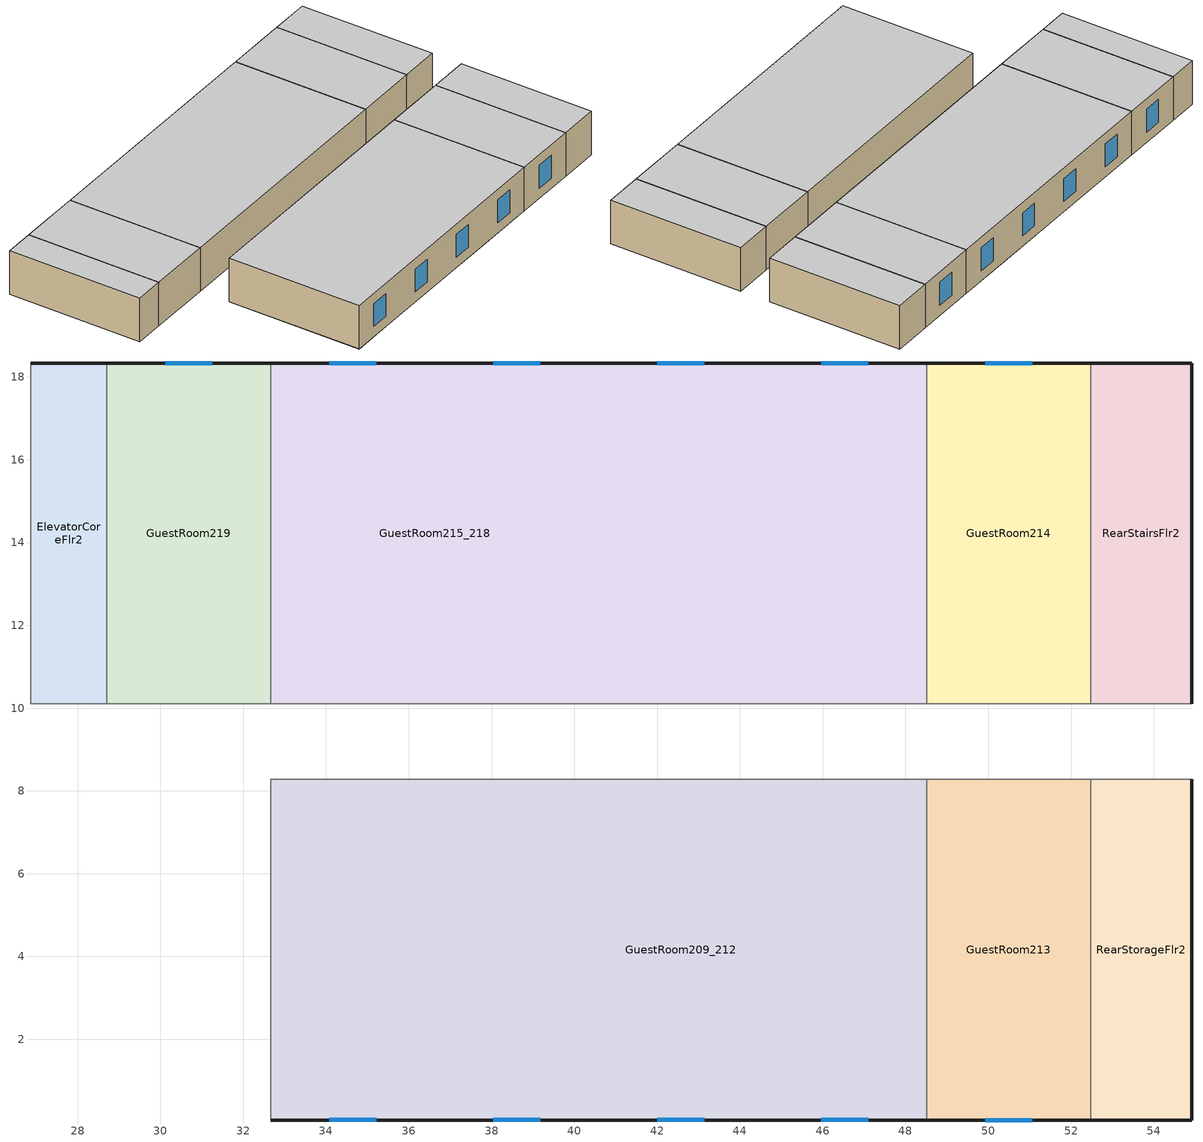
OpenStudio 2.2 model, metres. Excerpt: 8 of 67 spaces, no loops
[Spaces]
GuestRoom213
 floor to GuestRoom103: 52.47,8.28 52.47,0.05 48.51,0.05 48.51,8.28 z3.35
 wall outside: 48.51,0.05 52.47,0.05 z3.35:6.1
 wall to CorridorFlr2: 52.47,8.28 48.51,8.28 z3.35:6.1
 wall to GuestRoom209_212: 48.51,8.28 48.51,0.05 z3.35:6.1
 wall to RearStorageFlr2: 52.47,0.05 52.47,8.28 z3.35:6.1
 window: 49.92,0.05 51.06,0.05 z4:5.45
 ceiling to GuestRoom313: 52.47,0.05 52.47,8.28 48.51,8.28 48.51,0.05 z6.1
GuestRoom209_212
 floor to GuestRoom101: 44.55,8.28 44.55,0.05 40.59,0.05 40.59,8.28 z3.35
 floor to MeetingRoomFlr1: 36.62,8.28 36.62,0.05 32.66,0.05 32.66,8.28 z3.35
 floor to GuestRoom102: 48.51,8.28 48.51,0.05 44.55,0.05 44.55,8.28 z3.35
 floor to MechanicalRoomFlr1: 40.59,8.28 40.59,0.05 36.62,0.05 36.62,8.28 z3.35
 wall outside: 32.66,0.05 48.51,0.05 z3.35:6.1
 wall to CorridorFlr2: 48.51,8.28 32.66,8.28 z3.35:6.1
 wall to GuestRoom206_208: 32.66,8.28 32.66,0.05 z3.35:6.1
 window: 38.04,0.05 39.18,0.05 / 42,0.05 43.14,0.05 / 34.07,0.05 35.21,0.05 / 45.96,0.05 47.1,0.05 z4:5.45
 ceiling to GuestRoom309_312: 48.51,0.05 48.51,8.28 32.66,8.28 32.66,0.05 z6.1
RearStorageFlr2
 floor to RearStorageFlr1: 54.91,8.28 54.91,0.05 52.47,0.05 52.47,8.28 z3.35
 wall outside: 52.47,0.05 54.91,0.05 54.91,8.28 z3.35:6.1
 wall to CorridorFlr2: 54.91,8.28 52.47,8.28 z3.35:6.1
 ceiling to RearStorageFlr3: 54.91,0.05 54.91,8.28 52.47,8.28 52.47,0.05 z6.1
GuestRoom219
 floor to LaundryRoomFlr1: 32.66,18.34 32.66,10.11 28.7,10.11 28.7,18.34 z3.35
 wall outside: 32.66,18.34 28.7,18.34 z3.35:6.1
 wall to GuestRoom215_218: 32.66,10.11 32.66,18.34 z3.35:6.1
 wall to CorridorFlr2: 28.7,10.11 32.66,10.11 z3.35:6.1
 wall to ElevatorCoreFlr2: 28.7,18.34 28.7,10.11 z3.35:6.1
 window: 31.25,18.34 30.11,18.34 z4:5.45
 ceiling to GuestRoom319: 32.66,10.11 32.66,18.34 28.7,18.34 28.7,10.11 z6.1
ElevatorCoreFlr2
 floor to ElevatorCoreFlr1: 28.7,18.34 28.7,10.11 26.87,10.11 26.87,18.34 z3.35
 wall outside: 28.7,18.34 26.87,18.34 z3.35:6.1
 wall to CorridorFlr2: 26.87,18.34 26.87,10.11 28.7,10.11 z3.35:6.1
 ceiling to ElevatorCoreFlr3: 28.7,10.11 28.7,18.34 26.87,18.34 26.87,10.11 z6.1
RearStairsFlr2
 floor to RearStairsFlr1: 54.91,18.34 54.91,10.11 52.47,10.11 52.47,18.34 z3.35
 wall outside: 54.91,10.11 54.91,18.34 52.47,18.34 z3.35:6.1
 wall to GuestRoom214: 52.47,18.34 52.47,10.11 z3.35:6.1
 wall to CorridorFlr2: 52.47,10.11 54.91,10.11 z3.35:6.1
 ceiling to RearStairsFlr3: 54.91,10.11 54.91,18.34 52.47,18.34 52.47,10.11 z6.1
GuestRoom215_218
 floor to EmployeeLoungeFlr1: 44.55,18.34 44.55,10.11 40.59,10.11 40.59,18.34 z3.35
 floor to GuestRoom105: 48.51,18.34 48.51,10.11 44.55,10.11 44.55,18.34 z3.35
 floor to LaundryRoomFlr1: 40.59,18.34 40.59,10.11 32.66,10.11 32.66,18.34 z3.35
 wall outside: 48.51,18.34 32.66,18.34 z3.35:6.1
 wall to CorridorFlr2: 32.66,10.11 48.51,10.11 z3.35:6.1
 wall to GuestRoom214: 48.51,10.11 48.51,18.34 z3.35:6.1
 window: 47.1,18.34 45.96,18.34 / 35.21,18.34 34.07,18.34 / 43.14,18.34 42,18.34 / 39.18,18.34 38.04,18.34 z4:5.45
 ceiling to GuestRoom315_318: 48.51,10.11 48.51,18.34 32.66,18.34 32.66,10.11 z6.1
GuestRoom214
 floor to GuestRoom104: 52.47,18.34 52.47,10.11 48.51,10.11 48.51,18.34 z3.35
 wall outside: 52.47,18.34 48.51,18.34 z3.35:6.1
 wall to CorridorFlr2: 48.51,10.11 52.47,10.11 z3.35:6.1
 window: 51.06,18.34 49.92,18.34 z4:5.45
 ceiling to GuestRoom314: 52.47,10.11 52.47,18.34 48.51,18.34 48.51,10.11 z6.1
[Curve:Quadratic]
Name | Coefficient1 Constant | Coefficient2 x | Coefficient3 x**2 | Minimum Value of x | Maximum Value of x
DX Coil Cap-FF; DX Coil Cap-FF 1; DX Coil Cap-FF 2; DX Coil Cap-FF 3; DX Coil Cap-FF 4; DX Coil Cap-FF 5; DX Coil Cap-FF 6; DX Coil Cap-FF 7; DX Coil Cap-FF 8; DX Coil Cap-FF 9; DX Coil Cap-FF 10; DX Coil Cap-FF 11; DX Coil Cap-FF 12; DX Coil Cap-FF 13; DX Coil Cap-FF 14; DX Coil Cap-FF 15; DX Coil Cap-FF 16; DX Coil Cap-FF 17; DX Coil Cap-FF 18; DX Coil Cap-FF 19; DX Coil Cap-FF 20; DX Coil Cap-FF 21; DX Coil Cap-FF 22; DX Coil Cap-FF 23; DX Coil Cap-FF 24; DX Coil Cap-FF 25; DX Coil Cap-FF 26; DX Coil Cap-FF 27; DX Coil Cap-FF 28; DX Coil Cap-FF 29; DX Coil Cap-FF 30; DX Coil Cap-FF 31; DX Coil Cap-FF 32; DX Coil Cap-FF 33; DX Coil Cap-FF 34; DX Coil Cap-FF 35; DX Coil Cap-FF 36; DX Coil Cap-FF 37; DX Coil Cap-FF 38 | 0.8 | 0.2 | 0 | 0.5 | 1.5
Split DX Coil EIR-FF; Split DX Coil EIR-FF 1; Split DX Coil EIR-FF 2; Split DX Coil EIR-FF 3; Split DX Coil EIR-FF 4; Split DX Coil EIR-FF 5; Split DX Coil EIR-FF 6; Split DX Coil EIR-FF 7; Split DX Coil EIR-FF 8; Split DX Coil EIR-FF 9; Split DX Coil EIR-FF 10; Split DX Coil EIR-FF 11; Split DX Coil EIR-FF 12; Split DX Coil EIR-FF 13; Split DX Coil EIR-FF 14; Split DX Coil EIR-FF 15; Split DX Coil EIR-FF 16; Split DX Coil EIR-FF 17; Split DX Coil EIR-FF 18; Split DX Coil EIR-FF 19; Split DX Coil EIR-FF 20; Split DX Coil EIR-FF 21; Split DX Coil EIR-FF 22; Split DX Coil EIR-FF 23; Split DX Coil EIR-FF 24; Split DX Coil EIR-FF 25; Split DX Coil EIR-FF 26; Split DX Coil EIR-FF 27; Split DX Coil EIR-FF 28; Split DX Coil EIR-FF 29; Split DX Coil EIR-FF 30; Split DX Coil EIR-FF 31; Split DX Coil EIR-FF 32; Split DX Coil EIR-FF 33; Split DX Coil EIR-FF 34; Split DX Coil EIR-FF 35; Split DX Coil EIR-FF 36; Split DX Coil EIR-FF 37; Split DX Coil EIR-FF 38 | 1.1552 | -0.1808 | 0.0256 | 0.5 | 1.5
HPACCOOLPLFFPLR; HPACCOOLPLFFPLR 1; HPACCOOLPLFFPLR 2; HPACCOOLPLFFPLR 3; HPACCOOLPLFFPLR 4; HPACCOOLPLFFPLR 5; HPACCOOLPLFFPLR 6; HPACCOOLPLFFPLR 7; HPACCOOLPLFFPLR 8; HPACCOOLPLFFPLR 9; HPACCOOLPLFFPLR 10; HPACCOOLPLFFPLR 11; HPACCOOLPLFFPLR 12; HPACCOOLPLFFPLR 13; HPACCOOLPLFFPLR 14; HPACCOOLPLFFPLR 15; HPACCOOLPLFFPLR 16; HPACCOOLPLFFPLR 17; HPACCOOLPLFFPLR 18; HPACCOOLPLFFPLR 19; HPACCOOLPLFFPLR 20; HPACCOOLPLFFPLR 21; HPACCOOLPLFFPLR 22; HPACCOOLPLFFPLR 23; HPACCOOLPLFFPLR 24; HPACCOOLPLFFPLR 25; HPACCOOLPLFFPLR 26; HPACCOOLPLFFPLR 27; HPACCOOLPLFFPLR 28; HPACCOOLPLFFPLR 29; HPACCOOLPLFFPLR 30; HPACCOOLPLFFPLR 31; HPACCOOLPLFFPLR 32; HPACCOOLPLFFPLR 33; HPACCOOLPLFFPLR 34; HPACCOOLPLFFPLR 35; HPACCOOLPLFFPLR 36; HPACCOOLPLFFPLR 37; HPACCOOLPLFFPLR 38 | 0.85 | 0.15 | 0 | 0 | 1
